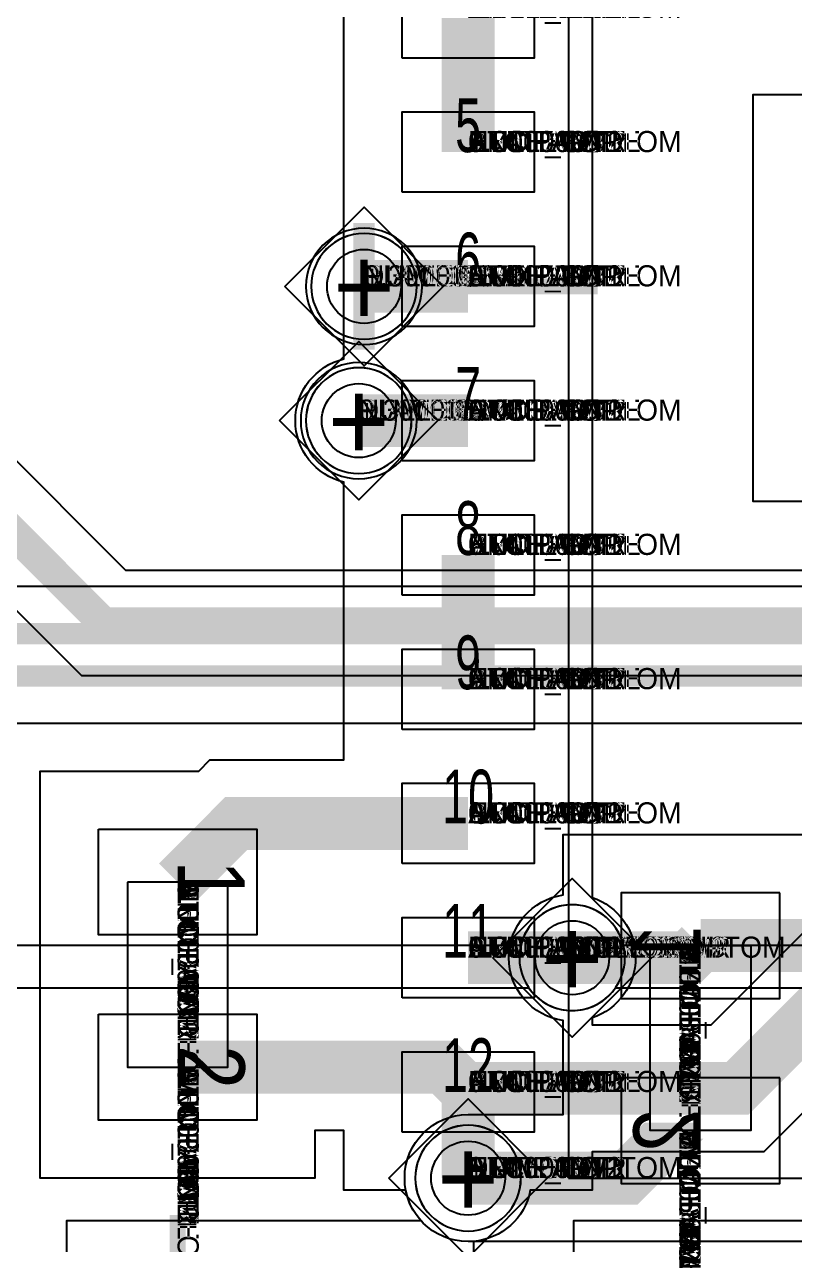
# Model space of a CAD drawing. Extents: x 0 to 323, y 0 to 320.
# Drawn here: x 113.36 to 120.65, y 237.43 to 248.97 of the extents above; entities that cross this region are included whole.
import ezdxf
from ezdxf.enums import TextEntityAlignment as Align

# ---------------------------------------------------------------- set-up
doc = ezdxf.new("R2010")
doc.units = 0
doc.header["$MEASUREMENT"] = 0
doc.layers.get('0').update_dxf_attribs({"linetype": 'CONTINUOUS'})
for name, color, linetype in [('CDN_FIGURES', 7, 'CONTINUOUS'), ('ETCH_BOTTOM', 7, 'CONTINUOUS'), ('ETCH_GND', 3, 'CONTINUOUS'), ('ETCH_INT1', 4, 'CONTINUOUS'), ('ETCH_INT2', 5, 'CONTINUOUS'), ('ETCH_PWR', 6, 'CONTINUOUS'), ('ETCH_TOP', 2, 'CONTINUOUS'), ('MANUFACTURING_NCLEGEND-1-6', 8, 'CONTINUOUS'), ('PACKAGE_GEOMETRY_ASSEMBLY_TOP', 11, 'CONTINUOUS'), ('PACKAGE_GEOMETRY_PIN_NUMBER', 9, 'CONTINUOUS')]:
    doc.layers.add(name, color=color, linetype=linetype)

# ---------------------------------------------------------------- blocks, each defined once
blk = doc.blocks.new('PAD_INFO')
for tag in ['SHAPE_TYPE', 'PAD_HEIGHT', 'PAD_LAYER', 'PAD_TYPE', 'PAD_WIDTH']:
    blk.add_attdef(tag, (0, 0), '', height=0.2)
at = {"flags": 2}
blk.add_attdef('CDN_TYPE', (0, 0), '', height=0.2, dxfattribs=at)
blk = doc.blocks.new('DRILL_INFO')
at = {"flags": 2}
blk.add_attdef('CDN_TYPE', (0, 0), '', height=0.2, dxfattribs=at)
for tag in ['FSHAPE', 'FCHAR', 'DRILL_HEIGHT', 'DIAMETER', 'PLATED', 'DRILL_WIDTH']:
    blk.add_attdef(tag, (0, 0), '', height=0.2)
blk = doc.blocks.new('VIA0700X0300')
at = {"layer": 'ETCH_BOTTOM'}
blk.add_circle((0, 0), 0.35, dxfattribs=at)
at = {"layer": 'ETCH_GND'}
blk.add_circle((0, 0), 0.35, dxfattribs=at)
at = {"layer": 'ETCH_INT1'}
blk.add_circle((0, 0), 0.35, dxfattribs=at)
at = {"layer": 'ETCH_INT2'}
blk.add_circle((0, 0), 0.35, dxfattribs=at)
at = {"layer": 'ETCH_PWR'}
blk.add_circle((0, 0), 0.35, dxfattribs=at)
at = {"layer": 'ETCH_TOP'}
blk.add_circle((0, 0), 0.35, dxfattribs=at)
ref = blk.add_blockref('PAD_INFO', (0, 0))
ref.add_attrib('PAD_LAYER', 'ETCH_TOP', (0, 0), dxfattribs={"height": 0.2})
ref.add_attrib('SHAPE_TYPE', 'NULL', (0, 0), dxfattribs={"height": 0.2})
ref.add_attrib('PAD_TYPE', 'ANTIPAD', (0, 0), dxfattribs={"height": 0.2})
ref.add_attrib('PAD_WIDTH', '0.000000', (0, 0), dxfattribs={"height": 0.2})
ref.add_attrib('PAD_HEIGHT', '0.000000', (0, 0), dxfattribs={"height": 0.2})
ref = blk.add_blockref('PAD_INFO', (0, 0))
ref.add_attrib('PAD_LAYER', 'ETCH_GND', (0, 0), dxfattribs={"height": 0.2})
ref.add_attrib('SHAPE_TYPE', 'NULL', (0, 0), dxfattribs={"height": 0.2})
ref.add_attrib('PAD_TYPE', 'ANTIPAD', (0, 0), dxfattribs={"height": 0.2})
ref.add_attrib('PAD_WIDTH', '0.000000', (0, 0), dxfattribs={"height": 0.2})
ref.add_attrib('PAD_HEIGHT', '0.000000', (0, 0), dxfattribs={"height": 0.2})
ref = blk.add_blockref('PAD_INFO', (0, 0))
ref.add_attrib('PAD_LAYER', 'ETCH_INT1', (0, 0), dxfattribs={"height": 0.2})
ref.add_attrib('SHAPE_TYPE', 'NULL', (0, 0), dxfattribs={"height": 0.2})
ref.add_attrib('PAD_TYPE', 'ANTIPAD', (0, 0), dxfattribs={"height": 0.2})
ref.add_attrib('PAD_WIDTH', '0.000000', (0, 0), dxfattribs={"height": 0.2})
ref.add_attrib('PAD_HEIGHT', '0.000000', (0, 0), dxfattribs={"height": 0.2})
ref = blk.add_blockref('PAD_INFO', (0, 0))
ref.add_attrib('PAD_LAYER', 'ETCH_INT2', (0, 0), dxfattribs={"height": 0.2})
ref.add_attrib('SHAPE_TYPE', 'NULL', (0, 0), dxfattribs={"height": 0.2})
ref.add_attrib('PAD_TYPE', 'ANTIPAD', (0, 0), dxfattribs={"height": 0.2})
ref.add_attrib('PAD_WIDTH', '0.000000', (0, 0), dxfattribs={"height": 0.2})
ref.add_attrib('PAD_HEIGHT', '0.000000', (0, 0), dxfattribs={"height": 0.2})
ref = blk.add_blockref('PAD_INFO', (0, 0))
ref.add_attrib('PAD_LAYER', 'ETCH_PWR', (0, 0), dxfattribs={"height": 0.2})
ref.add_attrib('SHAPE_TYPE', 'NULL', (0, 0), dxfattribs={"height": 0.2})
ref.add_attrib('PAD_TYPE', 'ANTIPAD', (0, 0), dxfattribs={"height": 0.2})
ref.add_attrib('PAD_WIDTH', '0.000000', (0, 0), dxfattribs={"height": 0.2})
ref.add_attrib('PAD_HEIGHT', '0.000000', (0, 0), dxfattribs={"height": 0.2})
ref = blk.add_blockref('PAD_INFO', (0, 0))
ref.add_attrib('PAD_LAYER', 'ETCH_BOTTOM', (0, 0), dxfattribs={"height": 0.2})
ref.add_attrib('SHAPE_TYPE', 'NULL', (0, 0), dxfattribs={"height": 0.2})
ref.add_attrib('PAD_TYPE', 'ANTIPAD', (0, 0), dxfattribs={"height": 0.2})
ref.add_attrib('PAD_WIDTH', '0.000000', (0, 0), dxfattribs={"height": 0.2})
ref.add_attrib('PAD_HEIGHT', '0.000000', (0, 0), dxfattribs={"height": 0.2})
ref = blk.add_blockref('PAD_INFO', (0, 0))
ref.add_attrib('PAD_LAYER', 'ETCH_TOP', (0, 0), dxfattribs={"height": 0.2})
ref.add_attrib('SHAPE_TYPE', 'NULL', (0, 0), dxfattribs={"height": 0.2})
ref.add_attrib('PAD_TYPE', 'THERMAL', (0, 0), dxfattribs={"height": 0.2})
ref.add_attrib('PAD_WIDTH', '0.000000', (0, 0), dxfattribs={"height": 0.2})
ref.add_attrib('PAD_HEIGHT', '0.000000', (0, 0), dxfattribs={"height": 0.2})
ref = blk.add_blockref('PAD_INFO', (0, 0))
ref.add_attrib('PAD_LAYER', 'ETCH_GND', (0, 0), dxfattribs={"height": 0.2})
ref.add_attrib('SHAPE_TYPE', 'NULL', (0, 0), dxfattribs={"height": 0.2})
ref.add_attrib('PAD_TYPE', 'THERMAL', (0, 0), dxfattribs={"height": 0.2})
ref.add_attrib('PAD_WIDTH', '0.000000', (0, 0), dxfattribs={"height": 0.2})
ref.add_attrib('PAD_HEIGHT', '0.000000', (0, 0), dxfattribs={"height": 0.2})
ref = blk.add_blockref('PAD_INFO', (0, 0))
ref.add_attrib('PAD_LAYER', 'ETCH_INT1', (0, 0), dxfattribs={"height": 0.2})
ref.add_attrib('SHAPE_TYPE', 'NULL', (0, 0), dxfattribs={"height": 0.2})
ref.add_attrib('PAD_TYPE', 'THERMAL', (0, 0), dxfattribs={"height": 0.2})
ref.add_attrib('PAD_WIDTH', '0.000000', (0, 0), dxfattribs={"height": 0.2})
ref.add_attrib('PAD_HEIGHT', '0.000000', (0, 0), dxfattribs={"height": 0.2})
ref = blk.add_blockref('PAD_INFO', (0, 0))
ref.add_attrib('PAD_LAYER', 'ETCH_INT2', (0, 0), dxfattribs={"height": 0.2})
ref.add_attrib('SHAPE_TYPE', 'NULL', (0, 0), dxfattribs={"height": 0.2})
ref.add_attrib('PAD_TYPE', 'THERMAL', (0, 0), dxfattribs={"height": 0.2})
ref.add_attrib('PAD_WIDTH', '0.000000', (0, 0), dxfattribs={"height": 0.2})
ref.add_attrib('PAD_HEIGHT', '0.000000', (0, 0), dxfattribs={"height": 0.2})
ref = blk.add_blockref('PAD_INFO', (0, 0))
ref.add_attrib('PAD_LAYER', 'ETCH_PWR', (0, 0), dxfattribs={"height": 0.2})
ref.add_attrib('SHAPE_TYPE', 'NULL', (0, 0), dxfattribs={"height": 0.2})
ref.add_attrib('PAD_TYPE', 'THERMAL', (0, 0), dxfattribs={"height": 0.2})
ref.add_attrib('PAD_WIDTH', '0.000000', (0, 0), dxfattribs={"height": 0.2})
ref.add_attrib('PAD_HEIGHT', '0.000000', (0, 0), dxfattribs={"height": 0.2})
ref = blk.add_blockref('PAD_INFO', (0, 0))
ref.add_attrib('PAD_LAYER', 'ETCH_BOTTOM', (0, 0), dxfattribs={"height": 0.2})
ref.add_attrib('SHAPE_TYPE', 'NULL', (0, 0), dxfattribs={"height": 0.2})
ref.add_attrib('PAD_TYPE', 'THERMAL', (0, 0), dxfattribs={"height": 0.2})
ref.add_attrib('PAD_WIDTH', '0.000000', (0, 0), dxfattribs={"height": 0.2})
ref.add_attrib('PAD_HEIGHT', '0.000000', (0, 0), dxfattribs={"height": 0.2})
ref = blk.add_blockref('PAD_INFO', (0, 0))
ref.add_attrib('PAD_LAYER', 'ETCH_TOP', (0, 0), dxfattribs={"height": 0.2})
ref.add_attrib('SHAPE_TYPE', 'CIRCLE', (0, 0), dxfattribs={"height": 0.2})
ref.add_attrib('PAD_TYPE', 'REGULAR', (0, 0), dxfattribs={"height": 0.2})
ref.add_attrib('PAD_WIDTH', '0.700000', (0, 0), dxfattribs={"height": 0.2})
ref.add_attrib('PAD_HEIGHT', '0.700000', (0, 0), dxfattribs={"height": 0.2})
ref = blk.add_blockref('PAD_INFO', (0, 0))
ref.add_attrib('PAD_LAYER', 'ETCH_GND', (0, 0), dxfattribs={"height": 0.2})
ref.add_attrib('SHAPE_TYPE', 'CIRCLE', (0, 0), dxfattribs={"height": 0.2})
ref.add_attrib('PAD_TYPE', 'REGULAR', (0, 0), dxfattribs={"height": 0.2})
ref.add_attrib('PAD_WIDTH', '0.700000', (0, 0), dxfattribs={"height": 0.2})
ref.add_attrib('PAD_HEIGHT', '0.700000', (0, 0), dxfattribs={"height": 0.2})
ref = blk.add_blockref('PAD_INFO', (0, 0))
ref.add_attrib('PAD_LAYER', 'ETCH_INT1', (0, 0), dxfattribs={"height": 0.2})
ref.add_attrib('SHAPE_TYPE', 'CIRCLE', (0, 0), dxfattribs={"height": 0.2})
ref.add_attrib('PAD_TYPE', 'REGULAR', (0, 0), dxfattribs={"height": 0.2})
ref.add_attrib('PAD_WIDTH', '0.700000', (0, 0), dxfattribs={"height": 0.2})
ref.add_attrib('PAD_HEIGHT', '0.700000', (0, 0), dxfattribs={"height": 0.2})
ref = blk.add_blockref('PAD_INFO', (0, 0))
ref.add_attrib('PAD_LAYER', 'ETCH_INT2', (0, 0), dxfattribs={"height": 0.2})
ref.add_attrib('SHAPE_TYPE', 'CIRCLE', (0, 0), dxfattribs={"height": 0.2})
ref.add_attrib('PAD_TYPE', 'REGULAR', (0, 0), dxfattribs={"height": 0.2})
ref.add_attrib('PAD_WIDTH', '0.700000', (0, 0), dxfattribs={"height": 0.2})
ref.add_attrib('PAD_HEIGHT', '0.700000', (0, 0), dxfattribs={"height": 0.2})
ref = blk.add_blockref('PAD_INFO', (0, 0))
ref.add_attrib('PAD_LAYER', 'ETCH_PWR', (0, 0), dxfattribs={"height": 0.2})
ref.add_attrib('SHAPE_TYPE', 'CIRCLE', (0, 0), dxfattribs={"height": 0.2})
ref.add_attrib('PAD_TYPE', 'REGULAR', (0, 0), dxfattribs={"height": 0.2})
ref.add_attrib('PAD_WIDTH', '0.700000', (0, 0), dxfattribs={"height": 0.2})
ref.add_attrib('PAD_HEIGHT', '0.700000', (0, 0), dxfattribs={"height": 0.2})
ref = blk.add_blockref('PAD_INFO', (0, 0))
ref.add_attrib('PAD_LAYER', 'ETCH_BOTTOM', (0, 0), dxfattribs={"height": 0.2})
ref.add_attrib('SHAPE_TYPE', 'CIRCLE', (0, 0), dxfattribs={"height": 0.2})
ref.add_attrib('PAD_TYPE', 'REGULAR', (0, 0), dxfattribs={"height": 0.2})
ref.add_attrib('PAD_WIDTH', '0.700000', (0, 0), dxfattribs={"height": 0.2})
ref.add_attrib('PAD_HEIGHT', '0.700000', (0, 0), dxfattribs={"height": 0.2})
ref = blk.add_blockref('DRILL_INFO', (0, 0))
ref.add_attrib('DIAMETER', '0.300000', (0, 0), dxfattribs={"height": 0.2})
ref.add_attrib('PLATED', 'PLATED', (0, 0), dxfattribs={"height": 0.2})
ref.add_attrib('FSHAPE', 'DIAMOND', (0, 0), dxfattribs={"height": 0.2})
ref.add_attrib('FCHAR', '+', (0, 0), dxfattribs={"height": 0.2})
ref.add_attrib('DRILL_WIDTH', '1.500000', (0, 0), dxfattribs={"height": 0.2})
ref.add_attrib('DRILL_HEIGHT', '1.500000', (0, 0), dxfattribs={"height": 0.2})
for tag in ['CDN_TYPE', 'PIN']:
    blk.add_attdef(tag, (0, 0), '', height=0.2)
at = {"flags": 2}
for tag in ['PSTKNAME', 'BBV']:
    blk.add_attdef(tag, (0, 0), '', height=0.2, dxfattribs=at)
blk = doc.blocks.new('FIGURE_DIAMOND')
at = {"layer": 'CDN_FIGURES'}
blk.add_lwpolyline([(-0.5, 0), (0, 0.5), (0.5, 0), (0, -0.5)], close=True, dxfattribs=at)
blk = doc.blocks.new('RC1000X1500TS')
at = {"layer": 'ETCH_TOP'}
blk.add_lwpolyline([(-0.5, -0.75), (-0.5, 0.75), (0.5, 0.75), (0.5, -0.75)], close=True, dxfattribs=at)
ref = blk.add_blockref('PAD_INFO', (0, 0))
ref.add_attrib('PAD_LAYER', 'ETCH_TOP', (0, 0), dxfattribs={"height": 0.2})
ref.add_attrib('SHAPE_TYPE', 'NULL', (0, 0), dxfattribs={"height": 0.2})
ref.add_attrib('PAD_TYPE', 'ANTIPAD', (0, 0), dxfattribs={"height": 0.2})
ref.add_attrib('PAD_WIDTH', '0.000000', (0, 0), dxfattribs={"height": 0.2})
ref.add_attrib('PAD_HEIGHT', '0.000000', (0, 0), dxfattribs={"height": 0.2})
ref = blk.add_blockref('PAD_INFO', (0, 0))
ref.add_attrib('PAD_LAYER', 'ETCH_GND', (0, 0), dxfattribs={"height": 0.2})
ref.add_attrib('SHAPE_TYPE', 'NULL', (0, 0), dxfattribs={"height": 0.2})
ref.add_attrib('PAD_TYPE', 'ANTIPAD', (0, 0), dxfattribs={"height": 0.2})
ref.add_attrib('PAD_WIDTH', '0.000000', (0, 0), dxfattribs={"height": 0.2})
ref.add_attrib('PAD_HEIGHT', '0.000000', (0, 0), dxfattribs={"height": 0.2})
ref = blk.add_blockref('PAD_INFO', (0, 0))
ref.add_attrib('PAD_LAYER', 'ETCH_INT1', (0, 0), dxfattribs={"height": 0.2})
ref.add_attrib('SHAPE_TYPE', 'NULL', (0, 0), dxfattribs={"height": 0.2})
ref.add_attrib('PAD_TYPE', 'ANTIPAD', (0, 0), dxfattribs={"height": 0.2})
ref.add_attrib('PAD_WIDTH', '0.000000', (0, 0), dxfattribs={"height": 0.2})
ref.add_attrib('PAD_HEIGHT', '0.000000', (0, 0), dxfattribs={"height": 0.2})
ref = blk.add_blockref('PAD_INFO', (0, 0))
ref.add_attrib('PAD_LAYER', 'ETCH_INT2', (0, 0), dxfattribs={"height": 0.2})
ref.add_attrib('SHAPE_TYPE', 'NULL', (0, 0), dxfattribs={"height": 0.2})
ref.add_attrib('PAD_TYPE', 'ANTIPAD', (0, 0), dxfattribs={"height": 0.2})
ref.add_attrib('PAD_WIDTH', '0.000000', (0, 0), dxfattribs={"height": 0.2})
ref.add_attrib('PAD_HEIGHT', '0.000000', (0, 0), dxfattribs={"height": 0.2})
ref = blk.add_blockref('PAD_INFO', (0, 0))
ref.add_attrib('PAD_LAYER', 'ETCH_PWR', (0, 0), dxfattribs={"height": 0.2})
ref.add_attrib('SHAPE_TYPE', 'NULL', (0, 0), dxfattribs={"height": 0.2})
ref.add_attrib('PAD_TYPE', 'ANTIPAD', (0, 0), dxfattribs={"height": 0.2})
ref.add_attrib('PAD_WIDTH', '0.000000', (0, 0), dxfattribs={"height": 0.2})
ref.add_attrib('PAD_HEIGHT', '0.000000', (0, 0), dxfattribs={"height": 0.2})
ref = blk.add_blockref('PAD_INFO', (0, 0))
ref.add_attrib('PAD_LAYER', 'ETCH_BOTTOM', (0, 0), dxfattribs={"height": 0.2})
ref.add_attrib('SHAPE_TYPE', 'NULL', (0, 0), dxfattribs={"height": 0.2})
ref.add_attrib('PAD_TYPE', 'ANTIPAD', (0, 0), dxfattribs={"height": 0.2})
ref.add_attrib('PAD_WIDTH', '0.000000', (0, 0), dxfattribs={"height": 0.2})
ref.add_attrib('PAD_HEIGHT', '0.000000', (0, 0), dxfattribs={"height": 0.2})
ref = blk.add_blockref('PAD_INFO', (0, 0))
ref.add_attrib('PAD_LAYER', 'ETCH_TOP', (0, 0), dxfattribs={"height": 0.2})
ref.add_attrib('SHAPE_TYPE', 'NULL', (0, 0), dxfattribs={"height": 0.2})
ref.add_attrib('PAD_TYPE', 'THERMAL', (0, 0), dxfattribs={"height": 0.2})
ref.add_attrib('PAD_WIDTH', '0.000000', (0, 0), dxfattribs={"height": 0.2})
ref.add_attrib('PAD_HEIGHT', '0.000000', (0, 0), dxfattribs={"height": 0.2})
ref = blk.add_blockref('PAD_INFO', (0, 0))
ref.add_attrib('PAD_LAYER', 'ETCH_GND', (0, 0), dxfattribs={"height": 0.2})
ref.add_attrib('SHAPE_TYPE', 'NULL', (0, 0), dxfattribs={"height": 0.2})
ref.add_attrib('PAD_TYPE', 'THERMAL', (0, 0), dxfattribs={"height": 0.2})
ref.add_attrib('PAD_WIDTH', '0.000000', (0, 0), dxfattribs={"height": 0.2})
ref.add_attrib('PAD_HEIGHT', '0.000000', (0, 0), dxfattribs={"height": 0.2})
ref = blk.add_blockref('PAD_INFO', (0, 0))
ref.add_attrib('PAD_LAYER', 'ETCH_INT1', (0, 0), dxfattribs={"height": 0.2})
ref.add_attrib('SHAPE_TYPE', 'NULL', (0, 0), dxfattribs={"height": 0.2})
ref.add_attrib('PAD_TYPE', 'THERMAL', (0, 0), dxfattribs={"height": 0.2})
ref.add_attrib('PAD_WIDTH', '0.000000', (0, 0), dxfattribs={"height": 0.2})
ref.add_attrib('PAD_HEIGHT', '0.000000', (0, 0), dxfattribs={"height": 0.2})
ref = blk.add_blockref('PAD_INFO', (0, 0))
ref.add_attrib('PAD_LAYER', 'ETCH_INT2', (0, 0), dxfattribs={"height": 0.2})
ref.add_attrib('SHAPE_TYPE', 'NULL', (0, 0), dxfattribs={"height": 0.2})
ref.add_attrib('PAD_TYPE', 'THERMAL', (0, 0), dxfattribs={"height": 0.2})
ref.add_attrib('PAD_WIDTH', '0.000000', (0, 0), dxfattribs={"height": 0.2})
ref.add_attrib('PAD_HEIGHT', '0.000000', (0, 0), dxfattribs={"height": 0.2})
ref = blk.add_blockref('PAD_INFO', (0, 0))
ref.add_attrib('PAD_LAYER', 'ETCH_PWR', (0, 0), dxfattribs={"height": 0.2})
ref.add_attrib('SHAPE_TYPE', 'NULL', (0, 0), dxfattribs={"height": 0.2})
ref.add_attrib('PAD_TYPE', 'THERMAL', (0, 0), dxfattribs={"height": 0.2})
ref.add_attrib('PAD_WIDTH', '0.000000', (0, 0), dxfattribs={"height": 0.2})
ref.add_attrib('PAD_HEIGHT', '0.000000', (0, 0), dxfattribs={"height": 0.2})
ref = blk.add_blockref('PAD_INFO', (0, 0))
ref.add_attrib('PAD_LAYER', 'ETCH_BOTTOM', (0, 0), dxfattribs={"height": 0.2})
ref.add_attrib('SHAPE_TYPE', 'NULL', (0, 0), dxfattribs={"height": 0.2})
ref.add_attrib('PAD_TYPE', 'THERMAL', (0, 0), dxfattribs={"height": 0.2})
ref.add_attrib('PAD_WIDTH', '0.000000', (0, 0), dxfattribs={"height": 0.2})
ref.add_attrib('PAD_HEIGHT', '0.000000', (0, 0), dxfattribs={"height": 0.2})
ref = blk.add_blockref('PAD_INFO', (0, 0))
ref.add_attrib('PAD_LAYER', 'ETCH_GND', (0, 0), dxfattribs={"height": 0.2})
ref.add_attrib('SHAPE_TYPE', 'NULL', (0, 0), dxfattribs={"height": 0.2})
ref.add_attrib('PAD_TYPE', 'REGULAR', (0, 0), dxfattribs={"height": 0.2})
ref.add_attrib('PAD_WIDTH', '0.000000', (0, 0), dxfattribs={"height": 0.2})
ref.add_attrib('PAD_HEIGHT', '0.000000', (0, 0), dxfattribs={"height": 0.2})
ref = blk.add_blockref('PAD_INFO', (0, 0))
ref.add_attrib('PAD_LAYER', 'ETCH_INT1', (0, 0), dxfattribs={"height": 0.2})
ref.add_attrib('SHAPE_TYPE', 'NULL', (0, 0), dxfattribs={"height": 0.2})
ref.add_attrib('PAD_TYPE', 'REGULAR', (0, 0), dxfattribs={"height": 0.2})
ref.add_attrib('PAD_WIDTH', '0.000000', (0, 0), dxfattribs={"height": 0.2})
ref.add_attrib('PAD_HEIGHT', '0.000000', (0, 0), dxfattribs={"height": 0.2})
ref = blk.add_blockref('PAD_INFO', (0, 0))
ref.add_attrib('PAD_LAYER', 'ETCH_INT2', (0, 0), dxfattribs={"height": 0.2})
ref.add_attrib('SHAPE_TYPE', 'NULL', (0, 0), dxfattribs={"height": 0.2})
ref.add_attrib('PAD_TYPE', 'REGULAR', (0, 0), dxfattribs={"height": 0.2})
ref.add_attrib('PAD_WIDTH', '0.000000', (0, 0), dxfattribs={"height": 0.2})
ref.add_attrib('PAD_HEIGHT', '0.000000', (0, 0), dxfattribs={"height": 0.2})
ref = blk.add_blockref('PAD_INFO', (0, 0))
ref.add_attrib('PAD_LAYER', 'ETCH_PWR', (0, 0), dxfattribs={"height": 0.2})
ref.add_attrib('SHAPE_TYPE', 'NULL', (0, 0), dxfattribs={"height": 0.2})
ref.add_attrib('PAD_TYPE', 'REGULAR', (0, 0), dxfattribs={"height": 0.2})
ref.add_attrib('PAD_WIDTH', '0.000000', (0, 0), dxfattribs={"height": 0.2})
ref.add_attrib('PAD_HEIGHT', '0.000000', (0, 0), dxfattribs={"height": 0.2})
ref = blk.add_blockref('PAD_INFO', (0, 0))
ref.add_attrib('PAD_LAYER', 'ETCH_BOTTOM', (0, 0), dxfattribs={"height": 0.2})
ref.add_attrib('SHAPE_TYPE', 'NULL', (0, 0), dxfattribs={"height": 0.2})
ref.add_attrib('PAD_TYPE', 'REGULAR', (0, 0), dxfattribs={"height": 0.2})
ref.add_attrib('PAD_WIDTH', '0.000000', (0, 0), dxfattribs={"height": 0.2})
ref.add_attrib('PAD_HEIGHT', '0.000000', (0, 0), dxfattribs={"height": 0.2})
ref = blk.add_blockref('DRILL_INFO', (0, 0))
ref.add_attrib('DIAMETER', '0.000000', (0, 0), dxfattribs={"height": 0.2})
ref.add_attrib('PLATED', 'PLATED', (0, 0), dxfattribs={"height": 0.2})
ref.add_attrib('FSHAPE', 'NULL', (0, 0), dxfattribs={"height": 0.2})
ref.add_attrib('DRILL_WIDTH', '0.000000', (0, 0), dxfattribs={"height": 0.2})
ref.add_attrib('DRILL_HEIGHT', '0.000000', (0, 0), dxfattribs={"height": 0.2})
ref = blk.add_blockref('PAD_INFO', (0, 0))
ref.add_attrib('PAD_LAYER', 'ETCH_TOP', (0, 0), dxfattribs={"height": 0.2})
ref.add_attrib('SHAPE_TYPE', 'RECTANGLE', (0, 0), dxfattribs={"height": 0.2})
ref.add_attrib('PAD_TYPE', 'REGULAR', (0, 0), dxfattribs={"height": 0.2})
ref.add_attrib('PAD_WIDTH', '1.000000', (0, 0), dxfattribs={"height": 0.2})
ref.add_attrib('PAD_HEIGHT', '1.500000', (0, 0), dxfattribs={"height": 0.2})
for tag in ['CDN_TYPE', 'PIN']:
    blk.add_attdef(tag, (0, 0), '', height=0.2)
at = {"flags": 2}
for tag in ['PSTKNAME', 'BBV']:
    blk.add_attdef(tag, (0, 0), '', height=0.2, dxfattribs=at)
blk = doc.blocks.new('F56')
at = {"layer": 'PACKAGE_GEOMETRY_ASSEMBLY_TOP'}
blk.add_lwpolyline([(0, -0.475), (1.75, -0.475), (1.75, 0.475), (0, 0.475)], close=True, dxfattribs=at)
at = {"layer": 'ETCH_TOP'}
ref = blk.add_blockref('RC1000X1500TS', (0, 0), dxfattribs=at)
ref.add_attrib('CDN_TYPE', 'PIN', (0, 0), dxfattribs={"height": 0.2})
ref.add_attrib('PIN', '1', (0, 0), dxfattribs={"height": 0.2})
ref = blk.add_blockref('RC1000X1500TS', (1.75, 0), dxfattribs=at)
ref.add_attrib('CDN_TYPE', 'PIN', (0, 0), dxfattribs={"height": 0.2})
ref.add_attrib('PIN', '2', (0, 0), dxfattribs={"height": 0.2})
at = {"flags": 2}
for tag in ['SYMBOL_TYPE', 'CDN_TYPE', 'REFDES']:
    blk.add_attdef(tag, (0, 0), '', height=0.2, dxfattribs=at)
blk = doc.blocks.new('RC1250X0760TS')
at = {"layer": 'ETCH_TOP'}
blk.add_lwpolyline([(-0.625, -0.38), (-0.625, 0.38), (0.625, 0.38), (0.625, -0.38)], close=True, dxfattribs=at)
ref = blk.add_blockref('PAD_INFO', (0, 0))
ref.add_attrib('PAD_LAYER', 'ETCH_TOP', (0, 0), dxfattribs={"height": 0.2})
ref.add_attrib('SHAPE_TYPE', 'NULL', (0, 0), dxfattribs={"height": 0.2})
ref.add_attrib('PAD_TYPE', 'ANTIPAD', (0, 0), dxfattribs={"height": 0.2})
ref.add_attrib('PAD_WIDTH', '0.000000', (0, 0), dxfattribs={"height": 0.2})
ref.add_attrib('PAD_HEIGHT', '0.000000', (0, 0), dxfattribs={"height": 0.2})
ref = blk.add_blockref('PAD_INFO', (0, 0))
ref.add_attrib('PAD_LAYER', 'ETCH_GND', (0, 0), dxfattribs={"height": 0.2})
ref.add_attrib('SHAPE_TYPE', 'NULL', (0, 0), dxfattribs={"height": 0.2})
ref.add_attrib('PAD_TYPE', 'ANTIPAD', (0, 0), dxfattribs={"height": 0.2})
ref.add_attrib('PAD_WIDTH', '0.000000', (0, 0), dxfattribs={"height": 0.2})
ref.add_attrib('PAD_HEIGHT', '0.000000', (0, 0), dxfattribs={"height": 0.2})
ref = blk.add_blockref('PAD_INFO', (0, 0))
ref.add_attrib('PAD_LAYER', 'ETCH_INT1', (0, 0), dxfattribs={"height": 0.2})
ref.add_attrib('SHAPE_TYPE', 'NULL', (0, 0), dxfattribs={"height": 0.2})
ref.add_attrib('PAD_TYPE', 'ANTIPAD', (0, 0), dxfattribs={"height": 0.2})
ref.add_attrib('PAD_WIDTH', '0.000000', (0, 0), dxfattribs={"height": 0.2})
ref.add_attrib('PAD_HEIGHT', '0.000000', (0, 0), dxfattribs={"height": 0.2})
ref = blk.add_blockref('PAD_INFO', (0, 0))
ref.add_attrib('PAD_LAYER', 'ETCH_INT2', (0, 0), dxfattribs={"height": 0.2})
ref.add_attrib('SHAPE_TYPE', 'NULL', (0, 0), dxfattribs={"height": 0.2})
ref.add_attrib('PAD_TYPE', 'ANTIPAD', (0, 0), dxfattribs={"height": 0.2})
ref.add_attrib('PAD_WIDTH', '0.000000', (0, 0), dxfattribs={"height": 0.2})
ref.add_attrib('PAD_HEIGHT', '0.000000', (0, 0), dxfattribs={"height": 0.2})
ref = blk.add_blockref('PAD_INFO', (0, 0))
ref.add_attrib('PAD_LAYER', 'ETCH_PWR', (0, 0), dxfattribs={"height": 0.2})
ref.add_attrib('SHAPE_TYPE', 'NULL', (0, 0), dxfattribs={"height": 0.2})
ref.add_attrib('PAD_TYPE', 'ANTIPAD', (0, 0), dxfattribs={"height": 0.2})
ref.add_attrib('PAD_WIDTH', '0.000000', (0, 0), dxfattribs={"height": 0.2})
ref.add_attrib('PAD_HEIGHT', '0.000000', (0, 0), dxfattribs={"height": 0.2})
ref = blk.add_blockref('PAD_INFO', (0, 0))
ref.add_attrib('PAD_LAYER', 'ETCH_BOTTOM', (0, 0), dxfattribs={"height": 0.2})
ref.add_attrib('SHAPE_TYPE', 'NULL', (0, 0), dxfattribs={"height": 0.2})
ref.add_attrib('PAD_TYPE', 'ANTIPAD', (0, 0), dxfattribs={"height": 0.2})
ref.add_attrib('PAD_WIDTH', '0.000000', (0, 0), dxfattribs={"height": 0.2})
ref.add_attrib('PAD_HEIGHT', '0.000000', (0, 0), dxfattribs={"height": 0.2})
ref = blk.add_blockref('PAD_INFO', (0, 0))
ref.add_attrib('PAD_LAYER', 'ETCH_TOP', (0, 0), dxfattribs={"height": 0.2})
ref.add_attrib('SHAPE_TYPE', 'NULL', (0, 0), dxfattribs={"height": 0.2})
ref.add_attrib('PAD_TYPE', 'THERMAL', (0, 0), dxfattribs={"height": 0.2})
ref.add_attrib('PAD_WIDTH', '0.000000', (0, 0), dxfattribs={"height": 0.2})
ref.add_attrib('PAD_HEIGHT', '0.000000', (0, 0), dxfattribs={"height": 0.2})
ref = blk.add_blockref('PAD_INFO', (0, 0))
ref.add_attrib('PAD_LAYER', 'ETCH_GND', (0, 0), dxfattribs={"height": 0.2})
ref.add_attrib('SHAPE_TYPE', 'NULL', (0, 0), dxfattribs={"height": 0.2})
ref.add_attrib('PAD_TYPE', 'THERMAL', (0, 0), dxfattribs={"height": 0.2})
ref.add_attrib('PAD_WIDTH', '0.000000', (0, 0), dxfattribs={"height": 0.2})
ref.add_attrib('PAD_HEIGHT', '0.000000', (0, 0), dxfattribs={"height": 0.2})
ref = blk.add_blockref('PAD_INFO', (0, 0))
ref.add_attrib('PAD_LAYER', 'ETCH_INT1', (0, 0), dxfattribs={"height": 0.2})
ref.add_attrib('SHAPE_TYPE', 'NULL', (0, 0), dxfattribs={"height": 0.2})
ref.add_attrib('PAD_TYPE', 'THERMAL', (0, 0), dxfattribs={"height": 0.2})
ref.add_attrib('PAD_WIDTH', '0.000000', (0, 0), dxfattribs={"height": 0.2})
ref.add_attrib('PAD_HEIGHT', '0.000000', (0, 0), dxfattribs={"height": 0.2})
ref = blk.add_blockref('PAD_INFO', (0, 0))
ref.add_attrib('PAD_LAYER', 'ETCH_INT2', (0, 0), dxfattribs={"height": 0.2})
ref.add_attrib('SHAPE_TYPE', 'NULL', (0, 0), dxfattribs={"height": 0.2})
ref.add_attrib('PAD_TYPE', 'THERMAL', (0, 0), dxfattribs={"height": 0.2})
ref.add_attrib('PAD_WIDTH', '0.000000', (0, 0), dxfattribs={"height": 0.2})
ref.add_attrib('PAD_HEIGHT', '0.000000', (0, 0), dxfattribs={"height": 0.2})
ref = blk.add_blockref('PAD_INFO', (0, 0))
ref.add_attrib('PAD_LAYER', 'ETCH_PWR', (0, 0), dxfattribs={"height": 0.2})
ref.add_attrib('SHAPE_TYPE', 'NULL', (0, 0), dxfattribs={"height": 0.2})
ref.add_attrib('PAD_TYPE', 'THERMAL', (0, 0), dxfattribs={"height": 0.2})
ref.add_attrib('PAD_WIDTH', '0.000000', (0, 0), dxfattribs={"height": 0.2})
ref.add_attrib('PAD_HEIGHT', '0.000000', (0, 0), dxfattribs={"height": 0.2})
ref = blk.add_blockref('PAD_INFO', (0, 0))
ref.add_attrib('PAD_LAYER', 'ETCH_BOTTOM', (0, 0), dxfattribs={"height": 0.2})
ref.add_attrib('SHAPE_TYPE', 'NULL', (0, 0), dxfattribs={"height": 0.2})
ref.add_attrib('PAD_TYPE', 'THERMAL', (0, 0), dxfattribs={"height": 0.2})
ref.add_attrib('PAD_WIDTH', '0.000000', (0, 0), dxfattribs={"height": 0.2})
ref.add_attrib('PAD_HEIGHT', '0.000000', (0, 0), dxfattribs={"height": 0.2})
ref = blk.add_blockref('PAD_INFO', (0, 0))
ref.add_attrib('PAD_LAYER', 'ETCH_TOP', (0, 0), dxfattribs={"height": 0.2})
ref.add_attrib('SHAPE_TYPE', 'RECTANGLE', (0, 0), dxfattribs={"height": 0.2})
ref.add_attrib('PAD_TYPE', 'REGULAR', (0, 0), dxfattribs={"height": 0.2})
ref.add_attrib('PAD_WIDTH', '1.250000', (0, 0), dxfattribs={"height": 0.2})
ref.add_attrib('PAD_HEIGHT', '0.760000', (0, 0), dxfattribs={"height": 0.2})
ref = blk.add_blockref('PAD_INFO', (0, 0))
ref.add_attrib('PAD_LAYER', 'ETCH_GND', (0, 0), dxfattribs={"height": 0.2})
ref.add_attrib('SHAPE_TYPE', 'NULL', (0, 0), dxfattribs={"height": 0.2})
ref.add_attrib('PAD_TYPE', 'REGULAR', (0, 0), dxfattribs={"height": 0.2})
ref.add_attrib('PAD_WIDTH', '0.000000', (0, 0), dxfattribs={"height": 0.2})
ref.add_attrib('PAD_HEIGHT', '0.000000', (0, 0), dxfattribs={"height": 0.2})
ref = blk.add_blockref('PAD_INFO', (0, 0))
ref.add_attrib('PAD_LAYER', 'ETCH_INT1', (0, 0), dxfattribs={"height": 0.2})
ref.add_attrib('SHAPE_TYPE', 'NULL', (0, 0), dxfattribs={"height": 0.2})
ref.add_attrib('PAD_TYPE', 'REGULAR', (0, 0), dxfattribs={"height": 0.2})
ref.add_attrib('PAD_WIDTH', '0.000000', (0, 0), dxfattribs={"height": 0.2})
ref.add_attrib('PAD_HEIGHT', '0.000000', (0, 0), dxfattribs={"height": 0.2})
ref = blk.add_blockref('PAD_INFO', (0, 0))
ref.add_attrib('PAD_LAYER', 'ETCH_INT2', (0, 0), dxfattribs={"height": 0.2})
ref.add_attrib('SHAPE_TYPE', 'NULL', (0, 0), dxfattribs={"height": 0.2})
ref.add_attrib('PAD_TYPE', 'REGULAR', (0, 0), dxfattribs={"height": 0.2})
ref.add_attrib('PAD_WIDTH', '0.000000', (0, 0), dxfattribs={"height": 0.2})
ref.add_attrib('PAD_HEIGHT', '0.000000', (0, 0), dxfattribs={"height": 0.2})
ref = blk.add_blockref('PAD_INFO', (0, 0))
ref.add_attrib('PAD_LAYER', 'ETCH_PWR', (0, 0), dxfattribs={"height": 0.2})
ref.add_attrib('SHAPE_TYPE', 'NULL', (0, 0), dxfattribs={"height": 0.2})
ref.add_attrib('PAD_TYPE', 'REGULAR', (0, 0), dxfattribs={"height": 0.2})
ref.add_attrib('PAD_WIDTH', '0.000000', (0, 0), dxfattribs={"height": 0.2})
ref.add_attrib('PAD_HEIGHT', '0.000000', (0, 0), dxfattribs={"height": 0.2})
ref = blk.add_blockref('PAD_INFO', (0, 0))
ref.add_attrib('PAD_LAYER', 'ETCH_BOTTOM', (0, 0), dxfattribs={"height": 0.2})
ref.add_attrib('SHAPE_TYPE', 'NULL', (0, 0), dxfattribs={"height": 0.2})
ref.add_attrib('PAD_TYPE', 'REGULAR', (0, 0), dxfattribs={"height": 0.2})
ref.add_attrib('PAD_WIDTH', '0.000000', (0, 0), dxfattribs={"height": 0.2})
ref.add_attrib('PAD_HEIGHT', '0.000000', (0, 0), dxfattribs={"height": 0.2})
ref = blk.add_blockref('DRILL_INFO', (0, 0))
ref.add_attrib('DIAMETER', '0.000000', (0, 0), dxfattribs={"height": 0.2})
ref.add_attrib('PLATED', 'PLATED', (0, 0), dxfattribs={"height": 0.2})
ref.add_attrib('FSHAPE', 'NULL', (0, 0), dxfattribs={"height": 0.2})
ref.add_attrib('DRILL_WIDTH', '0.000000', (0, 0), dxfattribs={"height": 0.2})
ref.add_attrib('DRILL_HEIGHT', '0.000000', (0, 0), dxfattribs={"height": 0.2})
for tag in ['CDN_TYPE', 'PIN']:
    blk.add_attdef(tag, (0, 0), '', height=0.2)
at = {"flags": 2}
for tag in ['PSTKNAME', 'BBV']:
    blk.add_attdef(tag, (0, 0), '', height=0.2, dxfattribs=at)
blk = doc.blocks.new('SO-24W')
at = {"layer": 'PACKAGE_GEOMETRY_ASSEMBLY_TOP'}
blk.add_lwpolyline([(-3.8, -7.8), (3.8, -7.8), (3.8, 7.8), (-3.8, 7.8)], close=True, dxfattribs=at)
at = {"layer": 'ETCH_TOP'}
ref = blk.add_blockref('RC1250X0760TS', (-4.75, 6.985), dxfattribs=at)
ref.add_attrib('CDN_TYPE', 'PIN', (0, 0), dxfattribs={"height": 0.2})
ref.add_attrib('PIN', '1', (0, 0), dxfattribs={"height": 0.2})
ref = blk.add_blockref('RC1250X0760TS', (-4.75, 5.715), dxfattribs=at)
ref.add_attrib('CDN_TYPE', 'PIN', (0, 0), dxfattribs={"height": 0.2})
ref.add_attrib('PIN', '2', (0, 0), dxfattribs={"height": 0.2})
ref = blk.add_blockref('RC1250X0760TS', (-4.75, 4.445), dxfattribs=at)
ref.add_attrib('CDN_TYPE', 'PIN', (0, 0), dxfattribs={"height": 0.2})
ref.add_attrib('PIN', '3', (0, 0), dxfattribs={"height": 0.2})
ref = blk.add_blockref('RC1250X0760TS', (-4.75, 3.175), dxfattribs=at)
ref.add_attrib('CDN_TYPE', 'PIN', (0, 0), dxfattribs={"height": 0.2})
ref.add_attrib('PIN', '4', (0, 0), dxfattribs={"height": 0.2})
ref = blk.add_blockref('RC1250X0760TS', (-4.75, 1.905), dxfattribs=at)
ref.add_attrib('CDN_TYPE', 'PIN', (0, 0), dxfattribs={"height": 0.2})
ref.add_attrib('PIN', '5', (0, 0), dxfattribs={"height": 0.2})
ref = blk.add_blockref('RC1250X0760TS', (-4.75, 0.635), dxfattribs=at)
ref.add_attrib('CDN_TYPE', 'PIN', (0, 0), dxfattribs={"height": 0.2})
ref.add_attrib('PIN', '6', (0, 0), dxfattribs={"height": 0.2})
ref = blk.add_blockref('RC1250X0760TS', (-4.75, -6.985), dxfattribs=at)
ref.add_attrib('CDN_TYPE', 'PIN', (0, 0), dxfattribs={"height": 0.2})
ref.add_attrib('PIN', '12', (0, 0), dxfattribs={"height": 0.2})
ref = blk.add_blockref('RC1250X0760TS', (-4.75, -4.445), dxfattribs=at)
ref.add_attrib('CDN_TYPE', 'PIN', (0, 0), dxfattribs={"height": 0.2})
ref.add_attrib('PIN', '10', (0, 0), dxfattribs={"height": 0.2})
ref = blk.add_blockref('RC1250X0760TS', (-4.75, -3.175), dxfattribs=at)
ref.add_attrib('CDN_TYPE', 'PIN', (0, 0), dxfattribs={"height": 0.2})
ref.add_attrib('PIN', '9', (0, 0), dxfattribs={"height": 0.2})
ref = blk.add_blockref('RC1250X0760TS', (-4.75, -1.905), dxfattribs=at)
ref.add_attrib('CDN_TYPE', 'PIN', (0, 0), dxfattribs={"height": 0.2})
ref.add_attrib('PIN', '8', (0, 0), dxfattribs={"height": 0.2})
ref = blk.add_blockref('RC1250X0760TS', (-4.75, -5.715), dxfattribs=at)
ref.add_attrib('CDN_TYPE', 'PIN', (0, 0), dxfattribs={"height": 0.2})
ref.add_attrib('PIN', '11', (0, 0), dxfattribs={"height": 0.2})
ref = blk.add_blockref('RC1250X0760TS', (-4.75, -0.635), dxfattribs=at)
ref.add_attrib('CDN_TYPE', 'PIN', (0, 0), dxfattribs={"height": 0.2})
ref.add_attrib('PIN', '7', (0, 0), dxfattribs={"height": 0.2})
at = {"flags": 2}
for tag in ['SYMBOL_TYPE', 'CDN_TYPE', 'REFDES']:
    blk.add_attdef(tag, (0, 0), '', height=0.2, dxfattribs=at)

msp = doc.modelspace()

# ---------------------------------------------------------------- linework, layer by layer
at = {"layer": 'ETCH_BOTTOM'}
for points in [[(122.161, 244.455, -0.919724), (120.965, 244.455), (120.263, 244.455), (120.263, 248.306), (121.914, 248.306), (122.338, 248.73, -1), (123.187, 247.881), (122.863, 247.557), (122.863, 244.455)], [(126.57, 242.805), (113.906, 242.805), (111.441, 245.27), (109.877, 245.27, -1.558329), (109.877, 246.271), (111.855, 246.271), (114.32, 243.806), (123.013, 243.806), (123.013, 247.656), (125.613, 247.656), (125.613, 247.091), (125.848, 247.091, -1), (125.848, 245.89), (125.613, 245.89), (125.613, 243.806), (126.156, 243.806), (127.747, 245.397, -1.558206), (128.454, 244.69)], [(117.128, 246.49, 1), (116.028, 246.49, 1)], [(117.078, 245.22, 1), (115.978, 245.22, 1)], [(126.213, 237.455), (117.563, 237.455, -1), (117.563, 238.656), (118.463, 238.656), (118.463, 239.546, -0.866944), (118.463, 240.734), (118.463, 241.306), (126.213, 241.306), (126.213, 240.821, -0.707037), (126.213, 239.69), (126.213, 239.464, -0.866944), (126.213, 238.276)]]:
    msp.add_lwpolyline(points, format="xyb", close=True, dxfattribs=at)
for points in [[(116.578, 246.49, 0.2, 0.2, 0), (116.578, 247.091, 0.2, 0.2, 0)], [(116.578, 245.89, 0.2, 0.2, 0), (116.578, 246.49, 0.2, 0.2, 0)], [(128.263, 245.205, 0.3, 0.3, 0), (126.363, 243.305, 0.3, 0.3, 0), (114.113, 243.305, 0.3, 0.3, 0), (111.648, 245.77, 0.3, 0.3, 0), (109.648, 245.77, 0.3, 0.3, 0)], [(118.548, 240.14, 0.5, 0.5, 0), (119.648, 240.14, 0.5, 0.5, 0), (119.763, 240.255, 0.5, 0.5, 0)], [(122.313, 240.255, 0.5, 0.5, 0), (119.763, 240.255, 0.5, 0.5, 0)], [(119.763, 238.505, 0.15, 0.15, 0), (119.513, 238.505, 0.5, 0.5, 0), (119.063, 238.055, 0.5, 0.5, 0), (117.563, 238.055, 0.5, 0.5, 0)]]:
    msp.add_lwpolyline(points, format="xyseb", dxfattribs=at)
at = {"layer": 'ETCH_GND'}
for points in [[(117.028, 245.22, 1), (116.028, 245.22, 1)], [(119.048, 240.14, 1), (118.048, 240.14, 1)], [(118.063, 238.055, 1), (117.063, 238.055, 1)]]:
    msp.add_lwpolyline(points, format="xyb", close=True, dxfattribs=at)
at = {"layer": 'ETCH_INT1'}
for points in [[(117.078, 246.49, 1), (116.078, 246.49, 1)], [(117.028, 245.22, 1), (116.028, 245.22, 1)], [(119.048, 240.14, 1), (118.048, 240.14, 1)], [(118.063, 238.055, 1), (117.063, 238.055, 1)]]:
    msp.add_lwpolyline(points, format="xyb", close=True, dxfattribs=at)
for points, format in [([(84.936, 243.656, -1.362386), (85.89, 243.656), (86.254, 243.656, -1.52703), (87.171, 243.656), (123.912, 243.656, -1.999001), (124.713, 243.656), (127.963, 243.656)], "xyb"), ([(153.803, 232.783, 0.2, 0.2, 0), (154.165, 233.145, 0.2, 0.2, 0), (156.373, 233.145, 0.2, 0.2, 0), (156.943, 233.715, 0.2, 0.2, 0), (156.943, 235.981, 0.2, 0.2, 0), (155.368, 237.555, 0.2, 0.2, 0), (137.277, 237.555, 0.2, 0.2, 0), (136.927, 237.905, 0.2, 0.2, 0), (136.098, 237.905, 0.2, 0.2, 0), (135.748, 237.555, 0.2, 0.2, 0), (133.063, 237.555, 0.2, 0.2, 0), (129.158, 241.46, 0.2, 0.2, 0), (129.158, 241.825, 0.2, 0.2, 0), (127.777, 243.205, 0.2, 0.2, 0), (46.153, 243.205, 0.2, 0.2, 0), (44.853, 241.905, 0.2, 0.2, 0), (30.743, 241.905, 0.2, 0.2, 0), (27.643, 238.805, 0.2, 0.2, 0), (18.683, 238.805, 0.2, 0.2, 0), (16.153, 236.275, 0.2, 0.2, 0), (11.643, 236.275, 0.2, 0.2, 0), (10.993, 236.925, 0.2, 0.2, 0)], "xyseb"), ([(153.803, 233.928, 0.2, 0.2, 0), (153.803, 233.845, 0.2, 0.2, 0), (154.103, 233.545, 0.2, 0.2, 0), (156.207, 233.545, 0.2, 0.2, 0), (156.543, 233.881, 0.2, 0.2, 0), (156.543, 235.815, 0.2, 0.2, 0), (155.203, 237.155, 0.2, 0.2, 0), (137.111, 237.155, 0.2, 0.2, 0), (136.761, 237.505, 0.2, 0.2, 0), (136.264, 237.505, 0.2, 0.2, 0), (135.914, 237.155, 0.2, 0.2, 0), (132.897, 237.155, 0.2, 0.2, 0), (128.758, 241.295, 0.2, 0.2, 0), (128.758, 241.659, 0.2, 0.2, 0), (127.611, 242.805, 0.2, 0.2, 0), (46.318, 242.805, 0.2, 0.2, 0), (45.018, 241.505, 0.2, 0.2, 0), (30.908, 241.505, 0.2, 0.2, 0), (27.808, 238.405, 0.2, 0.2, 0), (18.848, 238.405, 0.2, 0.2, 0), (16.318, 235.875, 0.2, 0.2, 0), (9.943, 235.875, 0.2, 0.2, 0), (8.993, 234.925, 0.2, 0.2, 0)], "xyseb"), ([(128.427, 240.989, -1.044763), (127.926, 241.854), (127.425, 242.355), (100.331, 242.355, -4.349856), (99.894, 242.355), (92.54, 242.355, -13.838604), (92.396, 242.355), (54.09, 242.355, -13.838604)], "xyb")]:
    msp.add_lwpolyline(points, format=format, dxfattribs=at)
at = {"layer": 'ETCH_INT2'}
for points in [[(116.578, 246.991, 1), (116.578, 245.99, 1)], [(116.528, 245.721, 1), (116.528, 244.72, 1)], [(117.563, 238.556, 1), (117.563, 237.555, 1)]]:
    msp.add_lwpolyline(points, format="xyb", close=True, dxfattribs=at)
for points in [[(145.205, 240.255), (126.515, 240.255), (126.511, 240.301, 0.911888), (125.515, 240.301), (125.51, 240.255), (119.036, 240.255), (119.025, 240.291, 0.73318), (118.071, 240.291), (118.06, 240.255), (110.148, 240.255, -0.598836), (110.064, 240.413, 1.868517), (109.232, 240.413, -0.598836), (109.147, 240.255), (107.47, 240.255), (107.456, 240.269, 0.397167), (106.77, 240.269), (106.755, 240.255), (91.032, 240.255, -0.536477), (90.938, 240.396, 1.50662), (90.017, 240.396, -0.536477), (89.923, 240.255), (83.552, 240.255, -0.536477)], [(63.531, 239.855), (99.447, 239.855, -0.598836), (99.532, 239.698, 1.868517), (100.364, 239.698, -0.598836), (100.448, 239.855), (106.613, 239.855), (106.621, 239.814, 0.831244), (107.604, 239.814), (107.612, 239.855), (109.077, 239.855, -0.598836), (109.162, 239.698, 1.868517), (109.994, 239.698, -0.598836), (110.078, 239.855), (118.136, 239.855), (118.151, 239.836, 0.492598), (118.944, 239.836), (118.959, 239.855), (125.712, 239.855), (125.725, 239.846, 0.316177), (126.3, 239.846), (126.313, 239.855), (137.657, 239.855, -0.471157)]]:
    msp.add_lwpolyline(points, format="xyb", dxfattribs=at)
at = {"layer": 'ETCH_PWR'}
for points in [[(117.078, 246.49, 1), (116.078, 246.49, 1)], [(119.048, 240.14, 1), (118.048, 240.14, 1)], [(118.063, 238.055, 1), (117.063, 238.055, 1)]]:
    msp.add_lwpolyline(points, format="xyb", close=True, dxfattribs=at)
at = {"layer": 'ETCH_TOP'}
for points, format in [([(113.763, 235.055), (113.763, 237.656), (117.115, 237.656, -0.134913), (116.974, 237.94), (116.388, 237.94), (116.388, 238.505), (116.113, 238.505), (116.113, 238.055), (113.513, 238.055), (113.513, 241.906), (115.014, 241.906), (115.119, 242.011), (116.388, 242.011), (116.388, 244.637, -0.788318), (116.388, 245.804), (116.388, 249.705), (115.514, 249.705), (115.414, 249.805), (113.513, 249.805), (113.513, 253.656), (114.463, 253.656), (114.463, 254.955), (113.763, 254.955), (113.763, 258.806)], "xyb"), ([(118.563, 236.956), (118.563, 237.656), (122.413, 237.656), (122.413, 237.504), (125.588, 240.68, -0.144847), (125.888, 240.842), (125.888, 245.89), (125.848, 245.89, -1), (125.848, 247.091), (125.888, 247.091), (125.888, 250.582), (123.187, 247.881, -1), (122.338, 248.73), (125.714, 252.106), (125.888, 252.106), (125.888, 252.255), (125.863, 252.255, -1), (125.863, 253.456), (125.888, 253.456), (125.888, 253.771), (128.238, 253.771)], "xyb"), ([(118.738, 250.987), (118.738, 240.71, -0.720319), (118.738, 239.571), (118.738, 239.506), (119.864, 239.506), (120.963, 240.604), (120.963, 244.505, -1), (122.163, 244.505), (122.163, 240.107), (120.361, 238.305), (118.738, 238.305), (118.738, 237.94), (118.152, 237.94, -0.335342), (117.613, 237.457), (117.613, 236.956)], "xyb"), ([(117.563, 249.03, 0.5, 0.5, 0), (117.563, 247.76, 0.5, 0.5, 0)], "xyseb"), ([(117.563, 246.49, 0.5, 0.5, 0), (116.578, 246.49, 0.5, 0.5, 0)], "xyseb"), ([(117.563, 246.49, 0.15, 0.15, 0), (118.788, 246.49, 0.15, 0.15, 0)], "xyseb"), ([(117.563, 245.22, 0.5, 0.5, 0), (116.528, 245.22, 0.5, 0.5, 0)], "xyseb"), ([(121.563, 244.505, 0.5, 0.5, 0), (121.563, 240.355, 0.5, 0.5, 0), (120.113, 238.905, 0.5, 0.5, 0), (117.598, 238.905, 0.5, 0.5, 0), (117.563, 238.87, 0.5, 0.5, 0)], "xyseb"), ([(117.563, 243.95, 0.5, 0.5, 0), (117.563, 242.68, 0.5, 0.5, 0)], "xyseb"), ([(117.563, 241.41, 0.5, 0.5, 0), (115.368, 241.41, 0.5, 0.5, 0), (114.813, 240.855, 0.5, 0.5, 0)], "xyseb"), ([(117.563, 240.14, 0.5, 0.5, 0), (118.548, 240.14, 0.5, 0.5, 0)], "xyseb"), ([(114.813, 239.105, 0.5, 0.5, 0), (117.328, 239.105, 0.5, 0.5, 0), (117.563, 238.87, 0.5, 0.5, 0)], "xyseb"), ([(117.563, 238.87, 0.5, 0.5, 0), (117.563, 238.055, 0.5, 0.5, 0)], "xyseb"), ([(114.813, 236.355, 0.15, 0.15, 0), (114.813, 237.706, 0.15, 0.15, 0)], "xyseb")]:
    msp.add_lwpolyline(points, format=format, dxfattribs=at)

# ---------------------------------------------------------------- block references
msp.add_blockref('SO-24W', (122.313, 245.855))
at = {"rotation": 270}
msp.add_blockref('F56', (114.813, 240.855), dxfattribs=at)
at = {"xscale": -1, "rotation": 90}
msp.add_blockref('F56', (119.763, 240.255), dxfattribs=at)
at = {"layer": 'ETCH_TOP'}
for p in [(116.578, 246.49), (116.528, 245.22), (118.548, 240.14), (117.563, 238.055)]:
    msp.add_blockref('VIA0700X0300', p, dxfattribs=at)
at = {"layer": 'MANUFACTURING_NCLEGEND-1-6', "xscale": 1.5, "yscale": 1.5}
for p in [(116.578, 246.49), (116.528, 245.22), (118.548, 240.14), (117.563, 238.055)]:
    msp.add_blockref('FIGURE_DIAMOND', p, dxfattribs=at)

# ---------------------------------------------------------------- texts
at = {"layer": 'MANUFACTURING_NCLEGEND-1-6'}
for p in [(116.578, 246.49), (116.528, 245.22), (118.548, 240.14), (117.563, 238.055)]:
    msp.add_text('+', height=0.75, dxfattribs=at).set_placement(p, align=Align.MIDDLE_CENTER)
at = {"layer": 'PACKAGE_GEOMETRY_PIN_NUMBER', "width": 0.649606}
for s, p in [('5', (117.563, 247.76)), ('6', (117.563, 246.49)), ('7', (117.563, 245.22)), ('8', (117.563, 243.95)), ('9', (117.563, 242.68)), ('10', (117.563, 241.41)), ('11', (117.563, 240.14)), ('12', (117.563, 238.87))]:
    msp.add_text(s, height=0.508, dxfattribs=at).set_placement(p, align=Align.CENTER)
at = {"layer": 'PACKAGE_GEOMETRY_PIN_NUMBER', "width": 0.88}
for s, p in [('1', (114.813, 240.855)), ('2', (114.813, 239.105))]:
    msp.add_text(s, height=0.635, rotation=270, dxfattribs=at).set_placement(p, align=Align.CENTER)
at = {"layer": 'PACKAGE_GEOMETRY_PIN_NUMBER', "text_generation_flag": 2, "width": 0.88}
for s, p in [('1', (119.763, 240.255)), ('2', (119.763, 238.505))]:
    msp.add_text(s, height=0.635, rotation=90, dxfattribs=at).set_placement(p, align=Align.CENTER)

doc.saveas('drawing.dxf')
